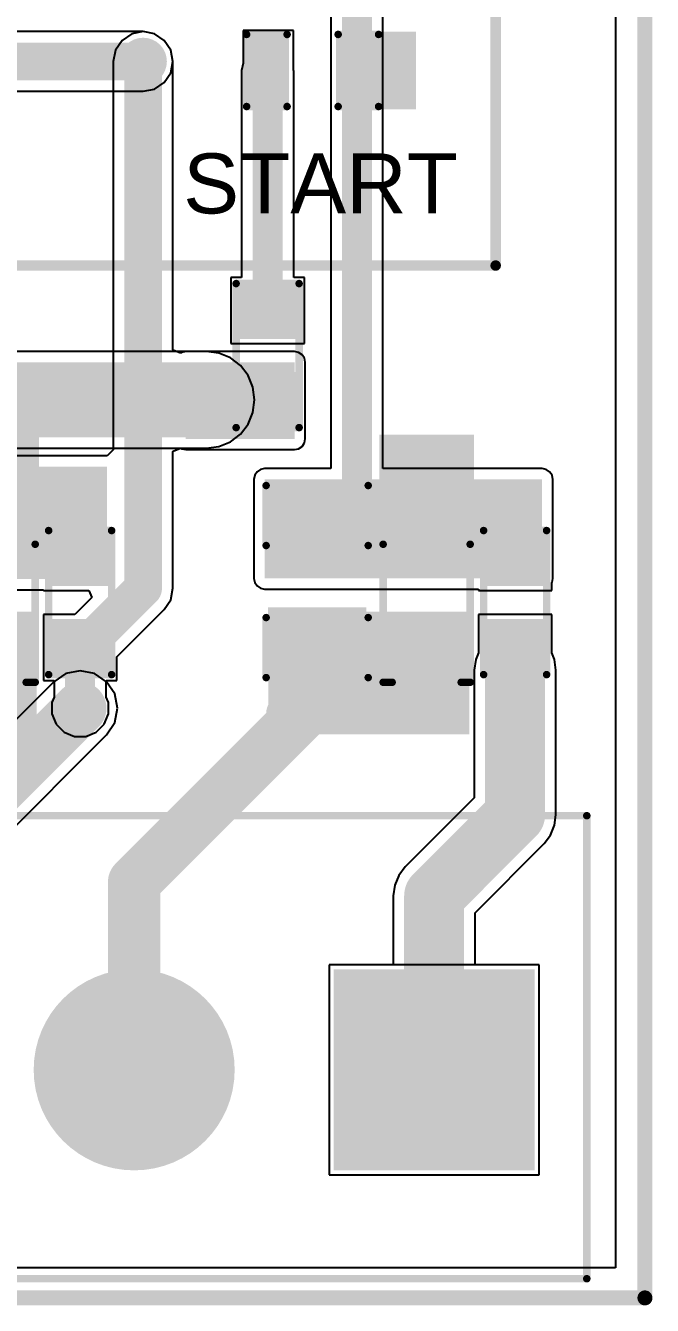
# Model space of a CAD drawing. Header units: millimetres. Extents: x -5 to 123, y 0 to 98.
# Drawn here: x 112.51 to 123.13, y -0.13 to 21.54 of the extents above; entities that cross this region are included whole.
import ezdxf

# ---------------------------------------------------------------- set-up
doc = ezdxf.new("R2010")
doc.units = ezdxf.units.MM
for name, color, linetype in [('BottomLayer', 5, 'Continuous'), ('BottomSolder', 6, 'Continuous'), ('Mechanical2', 216, 'Continuous'), ('MultiLayer', 9, 'Continuous'), ('PadHoleLayer', 156, 'Continuous'), ('TopLayer', 1, 'Continuous'), ('TopOverlay', 2, 'Continuous'), ('TopPaste', 8, 'Continuous'), ('TopSolder', 216, 'Continuous'), ('ViaHoleLayer', 16, 'Continuous')]:
    doc.layers.add(name, color=color, linetype=linetype)
doc.styles.add('Arial', font='', dxfattribs={"height": 0.2})
doc.styles.get('Arial').set_extended_font_data('Arial')

# ---------------------------------------------------------------- blocks, each defined once
blk = doc.blocks.new('RES_0603_41')
at = {"layer": 'TopLayer'}
for points in [[(-0.381, 0.4445), (-0.381, -0.4445), (-1.143, -0.4445), (-1.143, 0.4445)], [(1.143, 0.4445), (1.143, -0.4445), (0.381, -0.4445), (0.381, 0.4445)]]:
    blk.add_hatch(color=1, dxfattribs=at).paths.add_polyline_path(points)
at = {"layer": 'TopPaste'}
for points in [[(-0.381, 0.4445), (-0.381, -0.4445), (-1.143, -0.4445), (-1.143, 0.4445)], [(1.143, 0.4445), (1.143, -0.4445), (0.381, -0.4445), (0.381, 0.4445)]]:
    blk.add_hatch(color=8, dxfattribs=at).paths.add_polyline_path(points)
at = {"layer": 'TopSolder'}
for points in [[(-0.2794, 0.5461), (-0.2794, -0.5461), (-1.2446, -0.5461), (-1.2446, 0.5461)], [(1.2446, 0.5461), (1.2446, -0.5461), (0.2794, -0.5461), (0.2794, 0.5461)]]:
    blk.add_hatch(color=216, dxfattribs=at).paths.add_polyline_path(points)
at = {"layer": 'TopOverlay', "const_width": 0.127}
for points in [[(-1.2192, 0.5334), (1.2192, 0.5334)], [(-1.2192, 0.5334), (-1.2192, -0.5334)], [(1.2192, 0.5334), (1.2192, -0.5334)], [(-1.2192, -0.5334), (1.2192, -0.5334)]]:
    blk.add_lwpolyline(points, dxfattribs=at)
at = {"layer": 'TopOverlay', "const_width": 0.0635}
for points in [[(-1.25095, 0.5334, 1), (-1.18745, 0.5334, 1)], [(-1.25095, 0.5334, 1), (-1.18745, 0.5334, 1)], [(1.18745, 0.5334, 1), (1.25095, 0.5334, 1)], [(1.18745, 0.5334, 1), (1.25095, 0.5334, 1)], [(-1.25095, -0.5334, 1), (-1.18745, -0.5334, 1)], [(-1.25095, -0.5334, 1), (-1.18745, -0.5334, 1)], [(1.18745, -0.5334, 1), (1.25095, -0.5334, 1)], [(1.18745, -0.5334, 1), (1.25095, -0.5334, 1)]]:
    blk.add_lwpolyline(points, format="xyb", close=True, dxfattribs=at)
blk = doc.blocks.new('RES_0603_43')
at = {"layer": 'TopLayer'}
for points in [[(-0.381, 0.4445), (-0.381, -0.4445), (-1.143, -0.4445), (-1.143, 0.4445)], [(1.143, 0.4445), (1.143, -0.4445), (0.381, -0.4445), (0.381, 0.4445)]]:
    blk.add_hatch(color=1, dxfattribs=at).paths.add_polyline_path(points)
at = {"layer": 'TopPaste'}
for points in [[(-0.381, 0.4445), (-0.381, -0.4445), (-1.143, -0.4445), (-1.143, 0.4445)], [(1.143, 0.4445), (1.143, -0.4445), (0.381, -0.4445), (0.381, 0.4445)]]:
    blk.add_hatch(color=8, dxfattribs=at).paths.add_polyline_path(points)
at = {"layer": 'TopSolder'}
for points in [[(-0.2794, 0.5461), (-0.2794, -0.5461), (-1.2446, -0.5461), (-1.2446, 0.5461)], [(1.2446, 0.5461), (1.2446, -0.5461), (0.2794, -0.5461), (0.2794, 0.5461)]]:
    blk.add_hatch(color=216, dxfattribs=at).paths.add_polyline_path(points)
at = {"layer": 'TopOverlay', "const_width": 0.127}
for points in [[(-1.2192, 0.5334), (-1.2192, -0.5334)], [(-1.2192, 0.5334), (1.2192, 0.5334)], [(1.2192, 0.5334), (1.2192, -0.5334)], [(-1.2192, -0.5334), (1.2192, -0.5334)]]:
    blk.add_lwpolyline(points, dxfattribs=at)
at = {"layer": 'TopOverlay', "const_width": 0.0635}
for points in [[(-1.25095, 0.5334, 1), (-1.18745, 0.5334, 1)], [(-1.25095, 0.5334, 1), (-1.18745, 0.5334, 1)], [(1.18745, 0.5334, 1), (1.25095, 0.5334, 1)], [(1.18745, 0.5334, 1), (1.25095, 0.5334, 1)], [(-1.25095, -0.5334, 1), (-1.18745, -0.5334, 1)], [(-1.25095, -0.5334, 1), (-1.18745, -0.5334, 1)], [(1.18745, -0.5334, 1), (1.25095, -0.5334, 1)], [(1.18745, -0.5334, 1), (1.25095, -0.5334, 1)]]:
    blk.add_lwpolyline(points, format="xyb", close=True, dxfattribs=at)
blk = doc.blocks.new('RES_0603_47')
at = {"layer": 'TopLayer'}
for points in [[(-0.381, 0.4445), (-0.381, -0.4445), (-1.143, -0.4445), (-1.143, 0.4445)], [(1.143, 0.4445), (1.143, -0.4445), (0.381, -0.4445), (0.381, 0.4445)]]:
    blk.add_hatch(color=1, dxfattribs=at).paths.add_polyline_path(points)
at = {"layer": 'TopPaste'}
for points in [[(-0.381, 0.4445), (-0.381, -0.4445), (-1.143, -0.4445), (-1.143, 0.4445)], [(1.143, 0.4445), (1.143, -0.4445), (0.381, -0.4445), (0.381, 0.4445)]]:
    blk.add_hatch(color=8, dxfattribs=at).paths.add_polyline_path(points)
at = {"layer": 'TopSolder'}
for points in [[(-0.2794, 0.5461), (-0.2794, -0.5461), (-1.2446, -0.5461), (-1.2446, 0.5461)], [(1.2446, 0.5461), (1.2446, -0.5461), (0.2794, -0.5461), (0.2794, 0.5461)]]:
    blk.add_hatch(color=216, dxfattribs=at).paths.add_polyline_path(points)
at = {"layer": 'TopOverlay', "const_width": 0.127}
for points in [[(-1.2192, -0.5334), (-1.2192, 0.5334)], [(1.2192, 0.5334), (-1.2192, 0.5334)], [(1.2192, -0.5334), (1.2192, 0.5334)], [(1.2192, -0.5334), (-1.2192, -0.5334)]]:
    blk.add_lwpolyline(points, dxfattribs=at)
at = {"layer": 'TopOverlay', "const_width": 0.0635}
for points in [[(-1.25095, 0.5334, 1), (-1.18745, 0.5334, 1)], [(-1.25095, 0.5334, 1), (-1.18745, 0.5334, 1)], [(1.18745, 0.5334, 1), (1.25095, 0.5334, 1)], [(1.18745, 0.5334, 1), (1.25095, 0.5334, 1)], [(-1.25095, -0.5334, 1), (-1.18745, -0.5334, 1)], [(-1.25095, -0.5334, 1), (-1.18745, -0.5334, 1)], [(1.18745, -0.5334, 1), (1.25095, -0.5334, 1)], [(1.18745, -0.5334, 1), (1.25095, -0.5334, 1)]]:
    blk.add_lwpolyline(points, format="xyb", close=True, dxfattribs=at)
blk = doc.blocks.new('LED_0603_83')
at = {"layer": 'TopLayer'}
for points in [[(-1, 0.5), (-0.5, 0.5), (-0.5, -0.5), (-1, -0.5)], [(0.5, 0.5), (1, 0.5), (1, -0.5), (0.5, -0.5)]]:
    blk.add_hatch(color=1, dxfattribs=at).paths.add_polyline_path(points)
at = {"layer": 'TopOverlay'}
blk.add_hatch(color=2, dxfattribs=at).paths.add_polyline_path([(1.118, -0.66), (1.753, -0.66), (1.753, 0.66), (1.118, 0.66)])
at = {"layer": 'TopPaste'}
for points in [[(-1, 0.5), (-0.5, 0.5), (-0.5, -0.5), (-1, -0.5)], [(0.5, 0.5), (1, 0.5), (1, -0.5), (0.5, -0.5)]]:
    blk.add_hatch(color=8, dxfattribs=at).paths.add_polyline_path(points)
at = {"layer": 'TopSolder'}
for points in [[(-1.102, 0.602), (-0.398, 0.602), (-0.398, -0.602), (-1.102, -0.602)], [(0.398, 0.602), (1.102, 0.602), (1.102, -0.602), (0.398, -0.602)]]:
    blk.add_hatch(color=216, dxfattribs=at).paths.add_polyline_path(points)
at = {"layer": 'TopOverlay', "const_width": 0.127}
for points in [[(-1.118, 0.61), (-0.432, 0.61)], [(-1.118, -0.61), (-1.118, 0.61)], [(0.432, 0.61), (1.118, 0.61)], [(1.118, -0.61), (1.118, 0.61)], [(-1.118, -0.61), (-0.432, -0.61)], [(0.432, -0.61), (1.118, -0.61)]]:
    blk.add_lwpolyline(points, dxfattribs=at)
at = {"layer": 'TopOverlay', "const_width": 0.0635}
for points in [[(-1.149, 0.61, 1), (-1.086, 0.61, 1)], [(-1.149, 0.61, 1), (-1.086, 0.61, 1)], [(-0.464, 0.61, 1), (-0.4, 0.61, 1)], [(0.4, 0.61, 1), (0.464, 0.61, 1)], [(1.086, 0.61, 1), (1.149, 0.61, 1)], [(1.086, 0.61, 1), (1.149, 0.61, 1)], [(-1.149, -0.61, 1), (-1.086, -0.61, 1)], [(-1.149, -0.61, 1), (-1.086, -0.61, 1)], [(-0.464, -0.61, 1), (-0.4, -0.61, 1)], [(0.4, -0.61, 1), (0.464, -0.61, 1)], [(1.086, -0.61, 1), (1.149, -0.61, 1)], [(1.086, -0.61, 1), (1.149, -0.61, 1)]]:
    blk.add_lwpolyline(points, format="xyb", close=True, dxfattribs=at)
blk = doc.blocks.new('DB2EVC_5_08_12P_GN_100')
at = {"layer": 'BottomLayer'}
blk.add_hatch(color=5, dxfattribs=at).paths.add_polyline_path([(-26.34, 1.6), (-26.34, -1.6), (-29.54, -1.6), (-29.54, 1.6)])
h = blk.add_hatch(color=5, dxfattribs=at)
edge = h.paths.add_edge_path()
edge.add_arc((-22.86, 0), 1.6, 0, 360)
at = {"layer": 'BottomSolder'}
blk.add_hatch(color=6, dxfattribs=at).paths.add_polyline_path([(-26.238, 1.702), (-26.238, -1.702), (-29.642, -1.702), (-29.642, 1.702)])
h = blk.add_hatch(color=6, dxfattribs=at)
edge = h.paths.add_edge_path()
edge.add_arc((-22.86, 0), 1.702, 0, 360)
at = {"layer": 'MultiLayer'}
blk.add_hatch(color=9, dxfattribs=at).paths.add_polyline_path([(-26.34, 1.6), (-26.34, -1.6), (-29.54, -1.6), (-29.54, 1.6)])
h = blk.add_hatch(color=9, dxfattribs=at)
edge = h.paths.add_edge_path()
edge.add_arc((-22.86, 0), 1.6, 0, 360)
at = {"layer": 'PadHoleLayer'}
h = blk.add_hatch(color=156, dxfattribs=at)
edge = h.paths.add_edge_path()
edge.add_arc((-27.94, 0), 0.85, 0, 360)
h = blk.add_hatch(color=156, dxfattribs=at)
edge = h.paths.add_edge_path()
edge.add_arc((-22.86, 0), 0.85, 0, 360)
at = {"layer": 'TopLayer'}
blk.add_hatch(color=1, dxfattribs=at).paths.add_polyline_path([(-26.34, 1.6), (-26.34, -1.6), (-29.54, -1.6), (-29.54, 1.6)])
h = blk.add_hatch(color=1, dxfattribs=at)
edge = h.paths.add_edge_path()
edge.add_arc((-22.86, 0), 1.6, 0, 360)
at = {"layer": 'TopSolder'}
blk.add_hatch(color=216, dxfattribs=at).paths.add_polyline_path([(-26.238, 1.702), (-26.238, -1.702), (-29.642, -1.702), (-29.642, 1.702)])
h = blk.add_hatch(color=216, dxfattribs=at)
edge = h.paths.add_edge_path()
edge.add_arc((-22.86, 0), 1.702, 0, 360)
at = {"layer": 'TopOverlay', "const_width": 0.127}
for points in [[(-30.525, 3.536), (-30.525, -4.301)], [(30.525, 3.536), (-30.525, 3.536)], [(30.523, -4.301), (-30.525, -4.301)]]:
    blk.add_lwpolyline(points, dxfattribs=at)
at = {"layer": 'TopOverlay', "const_width": 0.0635}
for points in [[(-30.557, 3.536, 1), (-30.493, 3.536, 1)], [(-30.557, 3.536, 1), (-30.493, 3.536, 1)], [(-30.557, -4.301, 1), (-30.493, -4.301, 1)], [(-30.557, -4.301, 1), (-30.493, -4.301, 1)]]:
    blk.add_lwpolyline(points, format="xyb", close=True, dxfattribs=at)
blk = doc.blocks.new('SOD_123_110')
at = {"layer": 'TopLayer'}
for points in [[(-1.1, 0.45), (-1.1, -0.45), (-2.05, -0.45), (-2.05, 0.45)], [(2.05, 0.45), (2.05, -0.45), (1.1, -0.45), (1.1, 0.45)]]:
    blk.add_hatch(color=1, dxfattribs=at).paths.add_polyline_path(points)
at = {"layer": 'TopOverlay'}
for points in [[(0.965, 0.508), (2.819, 0.508), (2.819, 0.8), (0.965, 0.8)], [(2.12, -0.787), (2.819, -0.787), (2.819, 0.787), (2.12, 0.787)], [(0.965, -0.8), (2.819, -0.8), (2.819, -0.508), (0.965, -0.508)]]:
    blk.add_hatch(color=2, dxfattribs=at).paths.add_polyline_path(points)
at = {"layer": 'TopPaste'}
for points in [[(-1.1, 0.45), (-1.1, -0.45), (-2.05, -0.45), (-2.05, 0.45)], [(2.05, 0.45), (2.05, -0.45), (1.1, -0.45), (1.1, 0.45)]]:
    blk.add_hatch(color=8, dxfattribs=at).paths.add_polyline_path(points)
at = {"layer": 'TopSolder'}
for points in [[(-0.998, 0.552), (-0.998, -0.552), (-2.152, -0.552), (-2.152, 0.552)], [(2.152, 0.552), (2.152, -0.552), (0.998, -0.552), (0.998, 0.552)]]:
    blk.add_hatch(color=216, dxfattribs=at).paths.add_polyline_path(points)
at = {"layer": 'TopOverlay', "const_width": 0.127}
for points in [[(-1.372, 0.737), (-1.372, 0.584)], [(-1.372, 0.737), (0.965, 0.737)], [(-1.372, -0.584), (-1.372, -0.737)], [(-1.372, -0.737), (0.965, -0.737)]]:
    blk.add_lwpolyline(points, dxfattribs=at)
at = {"layer": 'TopOverlay', "const_width": 0.0635}
for points in [[(-1.403, 0.737, 1), (-1.34, 0.737, 1)], [(-1.403, 0.737, 1), (-1.34, 0.737, 1)], [(0.933, 0.737, 1), (0.997, 0.737, 1)], [(-1.403, 0.584, 1), (-1.34, 0.584, 1)], [(-1.403, -0.584, 1), (-1.34, -0.584, 1)], [(-1.403, -0.737, 1), (-1.34, -0.737, 1)], [(-1.403, -0.737, 1), (-1.34, -0.737, 1)], [(0.933, -0.737, 1), (0.997, -0.737, 1)]]:
    blk.add_lwpolyline(points, format="xyb", close=True, dxfattribs=at)
blk = doc.blocks.new('SOD_123_115')
at = {"layer": 'TopLayer'}
for points in [[(-1.1, 0.45), (-1.1, -0.45), (-2.05, -0.45), (-2.05, 0.45)], [(2.05, 0.45), (2.05, -0.45), (1.1, -0.45), (1.1, 0.45)]]:
    blk.add_hatch(color=1, dxfattribs=at).paths.add_polyline_path(points)
at = {"layer": 'TopOverlay'}
for points in [[(0.965, 0.508), (2.819, 0.508), (2.819, 0.8), (0.965, 0.8)], [(2.12, -0.787), (2.819, -0.787), (2.819, 0.787), (2.12, 0.787)], [(0.965, -0.8), (2.819, -0.8), (2.819, -0.508), (0.965, -0.508)]]:
    blk.add_hatch(color=2, dxfattribs=at).paths.add_polyline_path(points)
at = {"layer": 'TopPaste'}
for points in [[(-1.1, 0.45), (-1.1, -0.45), (-2.05, -0.45), (-2.05, 0.45)], [(2.05, 0.45), (2.05, -0.45), (1.1, -0.45), (1.1, 0.45)]]:
    blk.add_hatch(color=8, dxfattribs=at).paths.add_polyline_path(points)
at = {"layer": 'TopSolder'}
for points in [[(-0.998, 0.552), (-0.998, -0.552), (-2.152, -0.552), (-2.152, 0.552)], [(2.152, 0.552), (2.152, -0.552), (0.998, -0.552), (0.998, 0.552)]]:
    blk.add_hatch(color=216, dxfattribs=at).paths.add_polyline_path(points)
at = {"layer": 'TopOverlay', "const_width": 0.127}
for points in [[(-1.372, 0.737), (-1.372, 0.584)], [(-1.372, 0.737), (0.965, 0.737)], [(-1.372, -0.584), (-1.372, -0.737)], [(-1.372, -0.737), (0.965, -0.737)]]:
    blk.add_lwpolyline(points, dxfattribs=at)
at = {"layer": 'TopOverlay', "const_width": 0.0635}
for points in [[(-1.403, 0.737, 1), (-1.34, 0.737, 1)], [(-1.403, 0.737, 1), (-1.34, 0.737, 1)], [(0.933, 0.737, 1), (0.997, 0.737, 1)], [(-1.403, 0.584, 1), (-1.34, 0.584, 1)], [(-1.403, -0.584, 1), (-1.34, -0.584, 1)], [(-1.403, -0.737, 1), (-1.34, -0.737, 1)], [(-1.403, -0.737, 1), (-1.34, -0.737, 1)], [(0.933, -0.737, 1), (0.997, -0.737, 1)]]:
    blk.add_lwpolyline(points, format="xyb", close=True, dxfattribs=at)
blk = doc.blocks.new('CAP_0805_118')
at = {"layer": 'TopLayer'}
for points in [[(-1.524, 0.762), (-0.508, 0.762), (-0.508, -0.762), (-1.524, -0.762)], [(0.508, 0.762), (1.524, 0.762), (1.524, -0.762), (0.508, -0.762)]]:
    blk.add_hatch(color=1, dxfattribs=at).paths.add_polyline_path(points)
at = {"layer": 'TopPaste'}
for points in [[(-1.524, 0.762), (-0.508, 0.762), (-0.508, -0.762), (-1.524, -0.762)], [(0.508, 0.762), (1.524, 0.762), (1.524, -0.762), (0.508, -0.762)]]:
    blk.add_hatch(color=8, dxfattribs=at).paths.add_polyline_path(points)
at = {"layer": 'TopSolder'}
for points in [[(-1.594, 0.832), (-0.438, 0.832), (-0.438, -0.832), (-1.594, -0.832)], [(0.438, 0.832), (1.594, 0.832), (1.594, -0.832), (0.438, -0.832)]]:
    blk.add_hatch(color=216, dxfattribs=at).paths.add_polyline_path(points)
at = {"layer": 'TopOverlay', "const_width": 0.127}
for points in [[(-1.626, 0.864), (-0.61, 0.864)], [(-1.626, 0.864), (-1.626, -0.864)], [(0.61, 0.864), (1.626, 0.864)], [(1.626, 0.864), (1.626, -0.864)], [(-1.626, -0.864), (-0.61, -0.864)], [(0.61, -0.864), (1.626, -0.864)]]:
    blk.add_lwpolyline(points, dxfattribs=at)
at = {"layer": 'TopOverlay', "const_width": 0.0635}
for points in [[(-1.657, 0.864, 1), (-1.594, 0.864, 1)], [(-1.657, 0.864, 1), (-1.594, 0.864, 1)], [(-0.641, 0.864, 1), (-0.578, 0.864, 1)], [(0.578, 0.864, 1), (0.641, 0.864, 1)], [(1.594, 0.864, 1), (1.657, 0.864, 1)], [(1.594, 0.864, 1), (1.657, 0.864, 1)], [(-1.657, -0.864, 1), (-1.594, -0.864, 1)], [(-1.657, -0.864, 1), (-1.594, -0.864, 1)], [(-0.641, -0.864, 1), (-0.578, -0.864, 1)], [(0.578, -0.864, 1), (0.641, -0.864, 1)], [(1.594, -0.864, 1), (1.657, -0.864, 1)], [(1.594, -0.864, 1), (1.657, -0.864, 1)]]:
    blk.add_lwpolyline(points, format="xyb", close=True, dxfattribs=at)

msp = doc.modelspace()

# ---------------------------------------------------------------- hatches: boundary and pattern name
at = {"layer": 'BottomLayer'}
h = msp.add_hatch(color=5, dxfattribs=at)
edge = h.paths.add_edge_path()
edge.add_arc((114.503, 20.93), 0.3, 0, 360)
h = msp.add_hatch(color=5, dxfattribs=at)
edge = h.paths.add_edge_path()
edge.add_arc((115.57, 15.202), 0.3, 0, 360)
h = msp.add_hatch(color=5, dxfattribs=at)
edge = h.paths.add_edge_path()
edge.add_arc((113.436, 9.982), 0.3, 0, 360)
h = msp.add_hatch(color=5, dxfattribs=at)
edge = h.paths.add_edge_path()
edge.add_arc((117.322, 10.009), 0.3, 0, 360)
at = {"layer": 'BottomSolder'}
h = msp.add_hatch(color=6, dxfattribs=at)
edge = h.paths.add_edge_path()
edge.add_arc((114.503, 20.93), 0.402, 0, 360)
h = msp.add_hatch(color=6, dxfattribs=at)
edge = h.paths.add_edge_path()
edge.add_arc((115.57, 15.202), 0.402, 0, 360)
h = msp.add_hatch(color=6, dxfattribs=at)
edge = h.paths.add_edge_path()
edge.add_arc((117.322, 10.009), 0.402, 0, 360)
h = msp.add_hatch(color=6, dxfattribs=at)
edge = h.paths.add_edge_path()
edge.add_arc((113.436, 9.982), 0.402, 0, 360)
at = {"layer": 'TopLayer'}
h = msp.add_hatch(color=1, dxfattribs=at)
edge = h.paths.add_edge_path()
edge.add_arc((114.503, 20.93), 0.3, 0, 360)
for points in [[(115.223, 14.541), (117.066, 14.541), (117.066, 15.837), (115.223, 15.837)], [(113.893, 14.072), (109.195, 14.072), (109.195, 12.167), (113.893, 12.167)], [(121.259, 13.856), (116.56, 13.856), (116.56, 12.18), (121.259, 12.18)], [(112.7, 11.618), (109.296, 11.618), (109.296, 9.54), (112.7, 9.54)], [(120.028, 11.618), (116.624, 11.618), (116.624, 9.54), (120.028, 9.54)]]:
    msp.add_hatch(color=1, dxfattribs=at).paths.add_polyline_path(points)
h = msp.add_hatch(color=1, dxfattribs=at)
edge = h.paths.add_edge_path()
edge.add_arc((115.57, 15.202), 0.3, 0, 360)
h = msp.add_hatch(color=1, dxfattribs=at)
edge = h.paths.add_edge_path()
edge.add_arc((113.436, 9.982), 0.3, 0, 360)
h = msp.add_hatch(color=1, dxfattribs=at)
edge = h.paths.add_edge_path()
edge.add_arc((117.322, 10.009), 0.3, 0, 360)
at = {"layer": 'TopSolder'}
h = msp.add_hatch(color=216, dxfattribs=at)
edge = h.paths.add_edge_path()
edge.add_arc((114.503, 20.93), 0.402, 0, 360)
h = msp.add_hatch(color=216, dxfattribs=at)
edge = h.paths.add_edge_path()
edge.add_arc((115.57, 15.202), 0.402, 0, 360)
h = msp.add_hatch(color=216, dxfattribs=at)
edge = h.paths.add_edge_path()
edge.add_arc((117.322, 10.009), 0.402, 0, 360)
h = msp.add_hatch(color=216, dxfattribs=at)
edge = h.paths.add_edge_path()
edge.add_arc((113.436, 9.982), 0.402, 0, 360)
at = {"layer": 'ViaHoleLayer'}
h = msp.add_hatch(color=16, dxfattribs=at)
edge = h.paths.add_edge_path()
edge.add_arc((114.503, 20.93), 0.15, 0, 360)
h = msp.add_hatch(color=16, dxfattribs=at)
edge = h.paths.add_edge_path()
edge.add_arc((115.57, 15.202), 0.15, 0, 360)
h = msp.add_hatch(color=16, dxfattribs=at)
edge = h.paths.add_edge_path()
edge.add_arc((113.436, 9.982), 0.15, 0, 360)
h = msp.add_hatch(color=16, dxfattribs=at)
edge = h.paths.add_edge_path()
edge.add_arc((117.322, 10.009), 0.15, 0, 360)

# ---------------------------------------------------------------- linework, layer by layer
at = {"layer": 'BottomLayer'}
for p, q in [((122.504, 92.354), (122.504, 0.508)), ((114.503, 21.435), (79.635, 21.435)), ((114.696, 21.396), (114.503, 21.435)), ((114.86, 21.287), (114.696, 21.396)), ((114.97, 21.123), (114.86, 21.287)), ((115.008, 20.93), (114.97, 21.123)), ((114.97, 20.736), (115.008, 20.93)), ((114.86, 20.573), (114.97, 20.736)), ((79.426, 20.425), (114.503, 20.425)), ((114.503, 20.425), (114.696, 20.463)), ((114.696, 20.463), (114.86, 20.573)), ((115.57, 16.022), (80.721, 16.022)), ((115.782, 15.994), (115.57, 16.022)), ((115.98, 15.912), (115.782, 15.994)), ((116.15, 15.782), (115.98, 15.912)), ((116.28, 15.612), (116.15, 15.782)), ((116.362, 15.415), (116.28, 15.612)), ((116.39, 15.202), (116.362, 15.415)), ((116.362, 14.99), (116.39, 15.202)), ((116.28, 14.792), (116.362, 14.99)), ((116.15, 14.623), (116.28, 14.792)), ((115.98, 14.492), (116.15, 14.623)), ((98.601, 14.383), (115.57, 14.383)), ((115.57, 14.383), (115.782, 14.41)), ((115.782, 14.41), (115.98, 14.492)), ((113.436, 10.617), (113.194, 10.568)), ((113.679, 10.568), (113.436, 10.617)), ((112.988, 10.431), (111.353, 8.796)), ((113.194, 10.568), (112.988, 10.431)), ((113.885, 10.431), (113.679, 10.568)), ((114.023, 10.225), (113.885, 10.431)), ((114.071, 9.982), (114.023, 10.225)), ((114.023, 9.739), (114.071, 9.982)), ((112.064, 7.713), (113.885, 9.534)), ((113.885, 9.534), (114.023, 9.739)), ((121.209, 5.639), (117.653, 5.639)), ((117.653, 5.639), (117.653, 2.083)), ((121.209, 2.083), (121.209, 5.639)), ((117.653, 2.083), (121.209, 2.083)), ((122.504, 0.508), (0.559, 0.508))]:
    msp.add_line(p, q, dxfattribs=at)
for points, const_width in [([(79.426, 20.93), (114.503, 20.93)], 0.635), ([(111.684, 15.202), (115.57, 15.202)], 1.27), ([(111.616, 8.162), (113.436, 9.982)], 0.889)]:
    msp.add_lwpolyline(points, dxfattribs=dict(at, const_width=const_width))
for points, const_width in [([(114.344, 20.93, 1), (114.662, 20.93, 1)], 0.318), ([(115.252, 15.202, 1), (115.888, 15.202, 1)], 0.635), ([(113.214, 9.982, 1), (113.659, 9.982, 1)], 0.445)]:
    msp.add_lwpolyline(points, format="xyb", close=True, dxfattribs=dict(at, const_width=const_width))
at = {"layer": 'Mechanical2', "const_width": 0.254}
for points in [[(123, 0), (123, 93)], [(0, 0), (123, 0)]]:
    msp.add_lwpolyline(points, dxfattribs=at)
at = {"layer": 'Mechanical2', "const_width": 0.127}
msp.add_lwpolyline([(122.937, 0, 1), (123.064, 0, 1)], format="xyb", close=True, dxfattribs=at)
msp.add_lwpolyline([(122.937, 0, 1), (123.064, 0, 1)], format="xyb", close=True, dxfattribs=at)
at = {"layer": 'TopLayer'}
for p, q in [((122.504, 92.354), (122.504, 0.508)), ((118.564, 20.777), (118.564, 22.237)), ((117.683, 22.055), (117.683, 20.777)), ((117.051, 21.455), (116.196, 21.455)), ((116.196, 21.455), (116.196, 20.9)), ((117.051, 20.779), (117.051, 21.455)), ((114.146, 21.287), (114.037, 21.123)), ((114.31, 21.396), (114.146, 21.287)), ((114.503, 21.435), (114.31, 21.396)), ((114.696, 21.396), (114.503, 21.435)), ((114.86, 21.287), (114.696, 21.396)), ((114.97, 21.123), (114.86, 21.287)), ((114.037, 21.123), (113.998, 20.93)), ((115.008, 20.93), (114.97, 21.123)), ((113.998, 20.93), (113.998, 14.356)), ((115.008, 16.048), (115.008, 20.93)), ((116.196, 20.9), (116.171, 20.777)), ((116.171, 20.777), (116.171, 17.272)), ((117.052, 20.777), (117.051, 20.779)), ((117.052, 17.272), (117.052, 20.777)), ((117.683, 20.777), (117.683, 14.037)), ((118.564, 14.037), (118.564, 20.777)), ((116.171, 17.272), (115.989, 17.272)), ((115.989, 17.272), (115.989, 16.154)), ((117.234, 17.272), (117.052, 17.272)), ((117.234, 16.154), (117.234, 17.272)), ((115.012, 16.044), (115.008, 16.048)), ((115.135, 15.992), (115.012, 16.044)), ((115.989, 16.154), (117.234, 16.154)), ((115.154, 16.004), (115.135, 15.992)), ((115.223, 16.018), (115.154, 16.004)), ((117.066, 16.018), (115.223, 16.018)), ((117.136, 16.004), (117.066, 16.018)), ((117.194, 15.965), (117.136, 16.004)), ((117.234, 15.906), (117.194, 15.965)), ((117.248, 15.837), (117.234, 15.906)), ((117.248, 14.541), (117.248, 15.837)), ((117.234, 14.472), (117.248, 14.541)), ((113.998, 14.356), (113.893, 14.253)), ((115.008, 14.33), (115.012, 14.334)), ((115.008, 12.012), (115.008, 14.33)), ((115.012, 14.334), (115.135, 14.386)), ((115.135, 14.386), (115.154, 14.374)), ((115.154, 14.374), (115.223, 14.36)), ((115.223, 14.36), (117.066, 14.36)), ((117.066, 14.36), (117.136, 14.374)), ((117.136, 14.374), (117.194, 14.413)), ((117.194, 14.413), (117.234, 14.472)), ((113.893, 14.253), (110.567, 14.253)), ((116.393, 13.925), (116.379, 13.856)), ((116.432, 13.984), (116.393, 13.925)), ((116.491, 14.024), (116.432, 13.984)), ((116.56, 14.037), (116.491, 14.024)), ((117.683, 14.037), (116.56, 14.037)), ((121.259, 14.037), (118.564, 14.037)), ((121.328, 14.024), (121.259, 14.037)), ((121.387, 13.984), (121.328, 14.024)), ((121.427, 13.925), (121.387, 13.984)), ((121.44, 13.856), (121.427, 13.925)), ((116.379, 13.856), (116.379, 12.18)), ((121.44, 12.18), (121.44, 13.856)), ((116.379, 12.18), (116.393, 12.11)), ((121.427, 12.11), (121.44, 12.18)), ((109.195, 11.985), (112.814, 11.985)), ((112.814, 11.985), (112.814, 11.973)), ((112.814, 11.973), (113.585, 11.973)), ((113.585, 11.973), (113.634, 11.856)), ((114.97, 11.818), (115.008, 12.012)), ((116.393, 12.11), (116.432, 12.052)), ((116.432, 12.052), (116.491, 12.012)), ((116.491, 12.012), (116.56, 11.998)), ((116.56, 11.998), (120.18, 11.998)), ((120.18, 11.998), (120.18, 11.973)), ((120.18, 11.973), (121.425, 11.973)), ((121.425, 12.108), (121.427, 12.11)), ((121.425, 11.973), (121.425, 12.108)), ((113.634, 11.856), (113.345, 11.567)), ((114.86, 11.654), (114.97, 11.818)), ((113.345, 11.567), (112.814, 11.567)), ((112.814, 11.567), (112.814, 10.449)), ((114.059, 10.853), (114.86, 11.654)), ((121.425, 11.567), (120.18, 11.567)), ((120.18, 11.567), (120.18, 10.917)), ((121.425, 10.917), (121.425, 11.567)), ((114.059, 10.449), (114.059, 10.853)), ((120.18, 10.917), (120.134, 10.806)), ((121.471, 10.806), (121.425, 10.917)), ((120.134, 10.806), (120.111, 10.627)), ((120.111, 10.627), (120.111, 8.465)), ((121.494, 10.627), (121.471, 10.806)), ((121.494, 8.179), (121.494, 10.627)), ((112.814, 10.449), (112.996, 10.449)), ((112.996, 10.449), (112.996, 10.168)), ((113.877, 10.168), (113.877, 10.449)), ((113.877, 10.449), (114.059, 10.449)), ((112.996, 10.168), (112.959, 10.077)), ((112.959, 10.077), (112.959, 9.887)), ((113.914, 10.077), (113.877, 10.168)), ((113.914, 9.887), (113.914, 10.077)), ((112.959, 9.887), (113.031, 9.712)), ((113.841, 9.712), (113.914, 9.887)), ((113.031, 9.712), (113.166, 9.577)), ((113.166, 9.577), (113.341, 9.504)), ((113.531, 9.504), (113.707, 9.577)), ((113.707, 9.577), (113.841, 9.712)), ((113.341, 9.504), (113.531, 9.504)), ((120.111, 8.465), (118.942, 7.296)), ((121.471, 8), (121.494, 8.179)), ((121.292, 7.69), (121.401, 7.833)), ((121.401, 7.833), (121.471, 8)), ((120.123, 6.521), (121.292, 7.69)), ((118.832, 7.153), (118.763, 6.986)), ((118.942, 7.296), (118.832, 7.153)), ((118.763, 6.986), (118.739, 6.807)), ((118.739, 6.807), (118.739, 5.639)), ((120.123, 5.639), (120.123, 6.521)), ((118.739, 5.639), (117.653, 5.639)), ((117.653, 5.639), (117.653, 2.083)), ((121.209, 5.639), (120.123, 5.639)), ((121.209, 2.083), (121.209, 5.639)), ((117.653, 2.083), (121.209, 2.083)), ((122.504, 0.508), (0.559, 0.508))]:
    msp.add_line(p, q, dxfattribs=at)
for points, const_width in [([(118.123, 20.777), (118.123, 22.237)], 0.508), ([(114.503, 12.012), (114.503, 20.93)], 0.635), ([(116.611, 16.726), (116.611, 20.777)], 0.508), ([(118.123, 13.142), (118.123, 20.777)], 0.508), ([(115.57, 15.202), (116.598, 15.202)], 0.635), ([(113.233, 13.672), (113.436, 13.469)], 0.635), ([(118.809, 13.31), (118.999, 13.31)], 0.508), ([(113.563, 11.072), (114.503, 12.012)], 0.635), ([(113.436, 11.008), (113.5, 11.072)], 0.635), ([(113.5, 11.072), (113.563, 11.072)], 0.635), ([(117.323, 11.11), (117.386, 11.11)], 0.635), ([(117.386, 11.11), (117.577, 10.919)], 0.635), ([(113.436, 9.982), (113.436, 11.008)], 0.508), ([(120.802, 8.179), (120.802, 10.627)], 1.016), ([(114.351, 7.037), (117.322, 10.009)], 0.889), ([(116.903, 9.893), (117.019, 10.009)], 0.635), ([(116.903, 9.893), (116.903, 9.893)], 0.635), ([(117.019, 10.009), (117.322, 10.009)], 0.635), ([(119.431, 6.807), (120.802, 8.179)], 1.016), ([(114.351, 3.861), (114.351, 7.037)], 0.889), ([(119.431, 3.861), (119.431, 6.807)], 1.016)]:
    msp.add_lwpolyline(points, dxfattribs=dict(at, const_width=const_width))
for points, const_width in [([(114.344, 20.93, 1), (114.662, 20.93, 1)], 0.318), ([(116.484, 20.777, 1), (116.738, 20.777, 1)], 0.254), ([(117.996, 20.777, 1), (118.25, 20.777, 1)], 0.254), ([(117.996, 20.777, 1), (118.25, 20.777, 1)], 0.254), ([(116.484, 16.726, 1), (116.738, 16.726, 1)], 0.254), ([(115.411, 15.202, 1), (115.729, 15.202, 1)], 0.318), ([(116.44, 15.202, 1), (116.757, 15.202, 1)], 0.318), ([(113.074, 13.672, 1), (113.392, 13.672, 1)], 0.318), ([(113.277, 13.469, 1), (113.595, 13.469, 1)], 0.318), ([(118.682, 13.31, 1), (118.936, 13.31, 1)], 0.254), ([(118.872, 13.31, 1), (119.126, 13.31, 1)], 0.254), ([(117.996, 13.142, 1), (118.25, 13.142, 1)], 0.254), ([(114.344, 12.012, 1), (114.662, 12.012, 1)], 0.318), ([(114.344, 12.012, 1), (114.662, 12.012, 1)], 0.318), ([(113.278, 11.008, 1), (113.595, 11.008, 1)], 0.318), ([(113.341, 11.072, 1), (113.659, 11.072, 1)], 0.318), ([(113.341, 11.072, 1), (113.659, 11.072, 1)], 0.318), ([(113.405, 11.072, 1), (113.722, 11.072, 1)], 0.318), ([(113.405, 11.072, 1), (113.722, 11.072, 1)], 0.318), ([(117.164, 11.11, 1), (117.481, 11.11, 1)], 0.318), ([(117.227, 11.11, 1), (117.545, 11.11, 1)], 0.318), ([(117.227, 11.11, 1), (117.545, 11.11, 1)], 0.318), ([(113.309, 11.008, 1), (113.563, 11.008, 1)], 0.254), ([(117.418, 10.919, 1), (117.735, 10.919, 1)], 0.318), ([(120.548, 10.627, 1), (121.056, 10.627, 1)], 0.508), ([(117.1, 10.009, 1), (117.545, 10.009, 1)], 0.445), ([(113.309, 9.982, 1), (113.563, 9.982, 1)], 0.254), ([(116.745, 9.893, 1), (117.062, 9.893, 1)], 0.318), ([(116.745, 9.893, 1), (117.062, 9.893, 1)], 0.318), ([(116.745, 9.893, 1), (117.062, 9.893, 1)], 0.318), ([(116.86, 10.009, 1), (117.177, 10.009, 1)], 0.318), ([(116.86, 10.009, 1), (117.177, 10.009, 1)], 0.318), ([(117.164, 10.009, 1), (117.481, 10.009, 1)], 0.318), ([(120.548, 8.179, 1), (121.056, 8.179, 1)], 0.508), ([(120.548, 8.179, 1), (121.056, 8.179, 1)], 0.508), ([(114.129, 7.037, 1), (114.573, 7.037, 1)], 0.445), ([(114.129, 7.037, 1), (114.573, 7.037, 1)], 0.445), ([(119.177, 6.807, 1), (119.685, 6.807, 1)], 0.508), ([(119.177, 6.807, 1), (119.685, 6.807, 1)], 0.508), ([(119.177, 3.861, 1), (119.685, 3.861, 1)], 0.508), ([(114.129, 3.861, 1), (114.573, 3.861, 1)], 0.445)]:
    msp.add_lwpolyline(points, format="xyb", close=True, dxfattribs=dict(at, const_width=const_width))
at = {"layer": 'TopOverlay', "const_width": 0.178}
for points in [[(120.472, 17.475), (120.472, 21.793)], [(79.553, 17.475), (120.472, 17.475)]]:
    msp.add_lwpolyline(points, dxfattribs=at)
at = {"layer": 'TopOverlay', "const_width": 0.0889}
msp.add_lwpolyline([(120.428, 17.475, 1), (120.517, 17.475, 1)], format="xyb", close=True, dxfattribs=at)
msp.add_lwpolyline([(120.428, 17.475, 1), (120.517, 17.475, 1)], format="xyb", close=True, dxfattribs=at)

# ---------------------------------------------------------------- block references
msp.add_blockref('LED_0603_83', (117.373, 20.777))
for name, p, rotation in [('RES_0603_47', (116.611, 15.951), 270), ('SOD_123_115', (111.938, 11.792), 90), ('SOD_123_110', (119.304, 11.792), 90), ('CAP_0805_118', (117.45, 12.126), 90), ('RES_0603_43', (113.436, 11.77), 90), ('RES_0603_41', (120.802, 11.77), 90), ('DB2EVC_5_08_12P_GN_100', (91.491, 3.861), 180)]:
    msp.add_blockref(name, p, dxfattribs=dict(rotation=rotation))

# ---------------------------------------------------------------- texts
at = {"layer": 'TopOverlay', "style": 'Arial'}
msp.add_text('START', height=1.016, dxfattribs=at).set_placement((115.181, 18.357))

doc.saveas('drawing.dxf')
